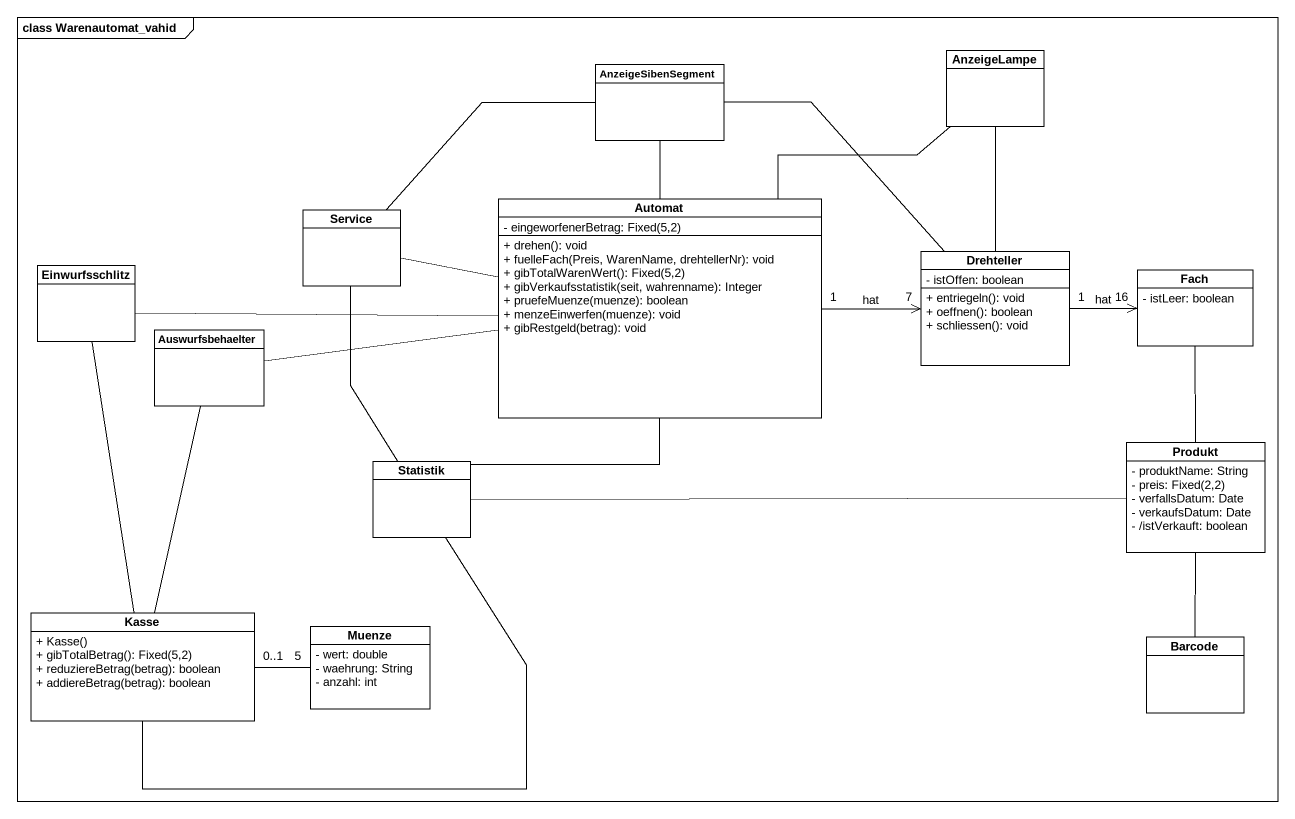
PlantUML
@startuml
mainframe class Warenautomat_vahid
hide circle
hide empty members
skinparam classAttributeIconSize 0
class AnzeigeSibenSegment
class AnzeigeLampe
class Service
class Automat {
  {field} - eingeworfenerBetrag: Fixed(5,2)
  + drehen(): void
  + fuelleFach(Preis, WarenName, drehtellerNr): void
  + gibTotalWarenWert(): Fixed(5,2)
  + gibVerkaufsstatistik(seit, wahrenname): Integer
  + pruefeMuenze(muenze): boolean
  + menzeEinwerfen(muenze): void
  + gibRestgeld(betrag): void
}
class Einwurfsschlitz
class Drehteller {
  - istOffen: boolean
  + entriegeln(): void
  + oeffnen(): boolean
  + schliessen(): void
}
class Fach {
  - istLeer: boolean
}
class Auswurfsbehaelter
class Statistik
class Produkt {
  - produktName: String
  {field} - preis: Fixed(2,2)
  - verfallsDatum: Date
  - verkaufsDatum: Date
  - /istVerkauft: boolean
}
class Kasse {
  + Kasse()
  + gibTotalBetrag(): Fixed(5,2)
  + reduziereBetrag(betrag): boolean
  + addiereBetrag(betrag): boolean
}
class Muenze {
  - wert: double
  - waehrung: String
  - anzahl: int
}
class Barcode
AnzeigeSibenSegment -left- Service
AnzeigeSibenSegment -- Automat
AnzeigeSibenSegment -- Drehteller
AnzeigeLampe -- Automat
AnzeigeLampe -- Drehteller
Service -right- Automat
Automat "1" -right-> "7" Drehteller : hat
Einwurfsschlitz -right- Automat
Drehteller "1" -right-> "16" Fach : hat
Auswurfsbehaelter -right- Automat
Statistik -up- Service
Statistik -up- Automat
Statistik -right- Produkt
Produkt -up- Fach
Kasse -up- Einwurfsschlitz
Kasse -up- Auswurfsbehaelter
Kasse -up- Statistik
Kasse "0..1" -right- "5" Muenze
Barcode -up- Produkt
@enduml
